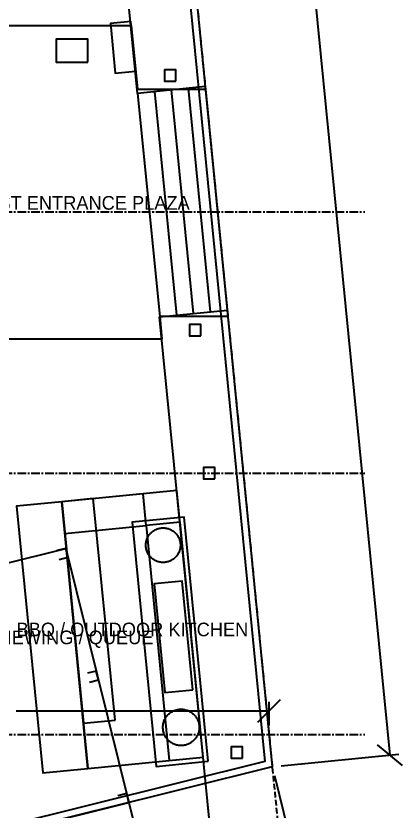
# Model space of a CAD drawing. Header units: millimetres. Extents: x -74219 to 26724, y -11313 to 45223.
# Drawn here: x 7813 to 16319, y 2413 to 19915 of the extents above; entities that cross this region are included whole.
import ezdxf
from ezdxf.enums import TextEntityAlignment as Align

# ---------------------------------------------------------------- set-up
doc = ezdxf.new("R2010")
doc.units = ezdxf.units.MM
doc.linetypes.add('CENTER', pattern=[5.08, 3.175, -0.635, 0.635, -0.635])
doc.linetypes.add('DASHDOT', pattern=[3.556, 2.54, -0.508, 0, -0.508])
for name, color, linetype in [('SMK-CONTEXT', 8, 'CONTINUOUS'), ('SMK-DIMS', 7, 'CONTINUOUS'), ('SMK-EXIST', 30, 'CONTINUOUS'), ('SMK-GRID', 8, 'CENTER'), ('SMK-L-BBQ', 30, 'Continuous'), ('SMK-L-ROOF', 34, 'Continuous'), ('SMK-L-SERV', 4, 'Continuous'), ('SMK-L-TEXT', 7, 'Continuous'), ('SMK-L-ZONES', 8, 'Continuous'), ('SMK-LOT', 1, 'DASHDOT'), ('SMK-STEPS', 30, 'CONTINUOUS'), ('SMK-ZONE', 3, 'CONTINUOUS')]:
    doc.layers.add(name, color=color, linetype=linetype)
doc.styles.add('OpenSansCondensed-Light', font='OpenSansCondensed-Light.ttf')
doc.dimstyles.new('SMK200', dxfattribs={"dimtxt": 450, "dimasz": 300, "dimexe": 200, "dimexo": 200, "dimgap": 100, "dimtad": 1, "dimdec": 0, "dimtsz": 250, "dimcen": 2.5, "dimazin": 3, "dimtfac": 1, "dimtmove": 0, "dimatfit": 3})

# ---------------------------------------------------------------- blocks, each defined once
blk = doc.blocks.new('_OBLIQUE')
at = {"color": 0, "linetype": 'BYBLOCK'}
blk.add_line((-0.5, -0.5), (0.5, 0.5), dxfattribs=at)
blk = doc.blocks.new('*D12')
for p, q in [((0, 4300), (0, 4820)), ((13389, 4300), (13389, 4820)), ((0, 4620), (5569.5, 4620)), ((7819.5, 4620), (13389, 4620))]:
    blk.add_line(p, q)
at = {"layer": 'Defpoints'}
for p in [(0, 4620), (0, 4100), (13389, 4100)]:
    blk.add_point(p, dxfattribs=at)
at = {"layer": 'SMK-DIMS', "xscale": 500, "yscale": 500}
for p in [(0, 4620), (13389, 4620)]:
    blk.add_blockref('_OBLIQUE', p, dxfattribs=at)
at = {"layer": 'SMK-DIMS', "insert": (6694.5, 4620), "char_height": 450, "attachment_point": 5, "style": 'OpenSansCondensed-Light'}
blk.add_mtext('13389', dxfattribs=at)
blk = doc.blocks.new('*D14')
for p, q in [((9855, 41985), (12443, 42240)), ((12244, 42220), (14035, 24052)), ((14255, 21813), (16046, 3644)), ((13658, 3409), (16245, 3664))]:
    blk.add_line(p, q)
at = {"layer": 'Defpoints'}
for p in [(12244, 42220), (9656, 41965), (13459, 3389)]:
    blk.add_point(p, dxfattribs=at)
at = {"layer": 'SMK-DIMS', "xscale": 500, "yscale": 500, "rotation": -84.37057896927848}
for p in [(12244, 42220), (16046, 3644)]:
    blk.add_blockref('_OBLIQUE', p, dxfattribs=at)
at = {"layer": 'SMK-DIMS', "insert": (14145, 22932), "char_height": 450, "attachment_point": 5, "rotation": 275.6294, "style": 'OpenSansCondensed-Light'}
blk.add_mtext('38763', dxfattribs=at)
blk = doc.blocks.new('*D15')
for p, q in [((13507, 3195), (13869, 1739)), ((8099, 510), (13821, 1934)), ((195, -1456), (5916, -33)), ((-119, -194), (243, -1650))]:
    blk.add_line(p, q)
at = {"layer": 'Defpoints'}
for p in [(13459, 3389), (-168, 0), (195, -1456)]:
    blk.add_point(p, dxfattribs=at)
at = {"layer": 'SMK-DIMS', "xscale": 500, "yscale": 500, "rotation": 13.967659105858573}
for p in [(13821, 1934), (195, -1456)]:
    blk.add_blockref('_OBLIQUE', p, dxfattribs=at)
at = {"layer": 'SMK-DIMS', "insert": (7008, 239), "char_height": 450, "attachment_point": 5, "rotation": 13.9677, "style": 'OpenSansCondensed-Light'}
blk.add_mtext('14041', dxfattribs=at)

msp = doc.modelspace()

# ---------------------------------------------------------------- linework, layer by layer
at = {"layer": 'SMK-CONTEXT'}
msp.add_lwpolyline([(-1343.8, -292.6), (10301.4, 2603.9), (11691.7, -2985.7), (46.5, -5882.3)], dxfattribs=at)
at = {"layer": 'SMK-EXIST'}
for points in [[(11991.6, 18357.5), (10494.1, 18209.8), (8708.1, 36317.6), (8685, 36527.8), (10199.9, 36470.3)], [(13576.5, 2170.8), (12110.4, 1814.2), (10975.2, 13293.1), (12471.5, 13441.4)], [(3088.5, 6745.4), (8911.1, 8193.6), (10301.4, 2603.9), (4478.8, 1155.7)], [(8765.2, 7951.3), (8959.3, 7999.5), (8911.1, 8193.6), (8717, 8145.4)], [(9436.3, 5253.5), (9630.4, 5301.7), (9582.1, 5495.8), (9388, 5447.6)], [(10107.3, 2555.7), (10301.4, 2603.9), (10253.1, 2798), (10059, 2749.8)]]:
    msp.add_lwpolyline(points, dxfattribs=at)
at = {"layer": 'SMK-GRID', "ltscale": 60}
for p, q in [((-14100, 15600), (15500, 15600)), ((-14100, 9850), (15500, 9850)), ((-14100, 4100), (15500, 4100))]:
    msp.add_line(p, q, dxfattribs=at)
at = {"layer": 'SMK-L-BBQ'}
for points in [[(10681.4, 8701.4), (10612.7, 9398), (8821.4, 9221.4), (8890, 8524.8)], [(9998.6, 4413.7), (9518, 9290.1), (8821.4, 9221.4), (9302, 4345)], [(11937.8, 3600), (11427.7, 8774.9), (10681.4, 8701.4), (11191.4, 3526.4)], [(11435.9, 8266), (11435.4, 8247.3), (11434, 8228.7), (11431.7, 8210.2), (11428.6, 8191.9), (11424.5, 8173.7), (11419.5, 8155.7), (11413.6, 8138), (11406.9, 8120.6), (11399.4, 8103.5), (11391, 8086.9), (11381.8, 8070.6), (11371.8, 8054.9), (11361.1, 8039.6), (11349.6, 8024.9), (11337.4, 8010.8), (11324.6, 7997.3), (11311.1, 7984.4), (11296.9, 7972.2), (11282.2, 7960.8), (11267, 7950), (11251.2, 7940.1), (11235, 7930.9), (11218.3, 7922.5), (11201.3, 7914.9), (11183.9, 7908.2), (11166.2, 7902.4), (11148.2, 7897.4), (11130, 7893.3), (11111.6, 7890.1), (11093.1, 7887.8), (11074.5, 7886.4), (11055.9, 7886), (11037.2, 7886.4), (11018.6, 7887.8), (11000.1, 7890.1), (10981.7, 7893.3), (10963.5, 7897.4), (10945.6, 7902.4), (10927.8, 7908.2), (10910.4, 7914.9), (10893.4, 7922.5), (10876.7, 7930.9), (10860.5, 7940.1), (10844.7, 7950), (10829.5, 7960.8), (10814.8, 7972.2), (10800.7, 7984.4), (10787.2, 7997.3), (10774.3, 8010.8), (10762.1, 8024.9), (10750.6, 8039.6), (10739.9, 8054.9), (10729.9, 8070.6), (10720.7, 8086.9), (10712.3, 8103.5), (10704.8, 8120.6), (10698.1, 8138), (10692.2, 8155.7), (10687.3, 8173.7), (10683.2, 8191.9), (10680, 8210.2), (10677.7, 8228.7), (10676.3, 8247.3), (10675.9, 8266), (10676.3, 8284.6), (10677.7, 8303.2), (10680, 8321.7), (10683.2, 8340.1), (10687.3, 8358.3), (10692.2, 8376.3), (10698.1, 8394), (10704.8, 8411.4), (10712.3, 8428.5), (10720.7, 8445.1), (10729.9, 8461.3), (10739.9, 8477.1), (10750.6, 8492.4), (10762.1, 8507.1), (10774.3, 8521.2), (10787.2, 8534.7), (10800.7, 8547.5), (10814.8, 8559.7), (10829.5, 8571.2), (10844.7, 8581.9), (10860.5, 8591.9), (10876.7, 8601.1), (10893.4, 8609.5), (10910.4, 8617.1), (10927.8, 8623.8), (10945.6, 8629.6), (10963.5, 8634.6), (10981.7, 8638.7), (11000.1, 8641.9), (11018.6, 8644.2), (11037.2, 8645.5), (11055.9, 8646), (11074.5, 8645.5), (11093.1, 8644.2), (11111.6, 8641.9), (11130, 8638.7), (11148.2, 8634.6), (11166.2, 8629.6), (11183.9, 8623.8), (11201.3, 8617.1), (11218.3, 8609.5), (11235, 8601.1), (11251.2, 8591.9), (11267, 8581.9), (11282.2, 8571.2), (11296.9, 8559.7), (11311.1, 8547.5), (11324.6, 8534.7), (11337.4, 8521.2), (11349.6, 8507.1), (11361.1, 8492.4), (11371.8, 8477.1), (11381.8, 8461.3), (11391, 8445.1), (11399.4, 8428.5), (11406.9, 8411.4), (11413.6, 8394), (11419.5, 8376.3), (11424.5, 8358.3), (11428.6, 8340.1), (11431.7, 8321.7), (11434, 8303.2), (11435.4, 8284.6)], [(11711.1, 5084.9), (11475.6, 7473.3), (10858.6, 7412.5), (11094.1, 5024.1)], [(11851.2, 4255.4), (11850.7, 4235.8), (11849.3, 4216.2), (11846.9, 4196.7), (11843.5, 4177.4), (11839.2, 4158.2), (11834, 4139.3), (11827.8, 4120.7), (11820.7, 4102.4), (11812.8, 4084.4), (11803.9, 4066.9), (11794.3, 4049.8), (11783.8, 4033.2), (11772.5, 4017.1), (11760.4, 4001.7), (11747.6, 3986.8), (11734, 3972.6), (11719.8, 3959), (11704.9, 3946.2), (11689.5, 3934.1), (11673.4, 3922.8), (11656.8, 3912.3), (11639.7, 3902.7), (11622.2, 3893.8), (11604.3, 3885.9), (11585.9, 3878.8), (11567.3, 3872.6), (11548.4, 3867.4), (11529.2, 3863.1), (11509.9, 3859.8), (11490.4, 3857.4), (11470.8, 3855.9), (11451.2, 3855.4), (11431.6, 3855.9), (11412, 3857.4), (11392.5, 3859.8), (11373.1, 3863.1), (11354, 3867.4), (11335.1, 3872.6), (11316.4, 3878.8), (11298.1, 3885.9), (11280.2, 3893.8), (11262.6, 3902.7), (11245.5, 3912.3), (11229, 3922.8), (11212.9, 3934.1), (11197.4, 3946.2), (11182.6, 3959), (11168.3, 3972.6), (11154.8, 3986.8), (11142, 4001.7), (11129.9, 4017.1), (11118.6, 4033.2), (11108.1, 4049.8), (11098.4, 4066.9), (11089.6, 4084.4), (11081.6, 4102.4), (11074.6, 4120.7), (11068.4, 4139.3), (11063.2, 4158.2), (11058.9, 4177.4), (11055.5, 4196.7), (11053.1, 4216.2), (11051.7, 4235.8), (11051.2, 4255.4), (11051.7, 4275.1), (11053.1, 4294.6), (11055.5, 4314.1), (11058.9, 4333.5), (11063.2, 4352.6), (11068.4, 4371.5), (11074.6, 4390.2), (11081.6, 4408.5), (11089.6, 4426.4), (11098.4, 4444), (11108.1, 4461.1), (11118.6, 4477.7), (11129.9, 4493.7), (11142, 4509.2), (11154.8, 4524), (11168.3, 4538.3), (11182.6, 4551.8), (11197.4, 4564.6), (11212.9, 4576.7), (11229, 4588), (11245.5, 4598.5), (11262.6, 4608.2), (11280.2, 4617), (11298.1, 4625), (11316.4, 4632), (11335.1, 4638.2), (11354, 4643.4), (11373.1, 4647.7), (11392.5, 4651.1), (11412, 4653.5), (11431.6, 4654.9), (11451.2, 4655.4), (11470.8, 4654.9), (11490.4, 4653.5), (11509.9, 4651.1), (11529.2, 4647.7), (11548.4, 4643.4), (11567.3, 4638.2), (11585.9, 4632), (11604.3, 4625), (11622.2, 4617), (11639.7, 4608.2), (11656.8, 4598.5), (11673.4, 4588), (11689.5, 4576.7), (11704.9, 4564.6), (11719.8, 4551.8), (11734, 4538.3), (11747.6, 4524), (11760.4, 4509.2), (11772.5, 4493.7), (11783.8, 4477.7), (11794.3, 4461.1), (11803.9, 4444), (11812.8, 4426.4), (11820.7, 4408.5), (11827.8, 4390.2), (11834, 4371.5), (11839.2, 4352.6), (11843.5, 4333.5), (11846.9, 4314.1), (11849.3, 4294.6), (11850.7, 4275.1)]]:
    msp.add_lwpolyline(points, close=True, dxfattribs=at)
at = {"layer": 'SMK-L-ROOF'}
for points in [[(10065.1, 36287.2), (13296.6, 3503.5), (-185.9, 150), (-7100, 150), (-7100, 3950), (150, 3950), (150, 36935.8)], [(11334.3, 18475), (11334.3, 18725), (11084.3, 18725), (11084.3, 18475)], [(11886.3, 12875), (11886.3, 13125), (11636.3, 13125), (11636.3, 12875)], [(12196.8, 9725), (12196.8, 9975), (11946.8, 9975), (11946.8, 9725)], [(12047.1, 3510.3), (11517.4, 8884.2), (10373, 8771.4), (10902.7, 3397.5)], [(12803, 3575), (12803, 3825), (12553, 3825), (12553, 3575)]]:
    msp.add_lwpolyline(points, close=True, dxfattribs=at)
at = {"layer": 'SMK-L-SERV'}
for points in [[(10449.4, 18700), (10341.5, 19794.7), (9893.7, 19750.6), (10001.6, 18655.9)], [(9400, 18900), (9400, 19400), (8700, 19400), (8700, 18900)]]:
    msp.add_lwpolyline(points, close=True, dxfattribs=at)
at = {"layer": 'SMK-L-ZONES'}
for points in [[(10981.7, 13300), (11031, 12800), (6300, 12800), (6300, 19700), (10350.9, 19700), (10488.9, 18300), (11988.9, 18300), (12481.7, 13300)], [(11937.8, 3600), (11359.1, 9471.5), (8821.4, 9221.4), (9400.1, 3349.9)], [(9400.1, 3349.9), (8821.4, 9221.4), (7826.2, 9123.3), (8404.9, 3251.8)]]:
    msp.add_lwpolyline(points, close=True, dxfattribs=at)
at = {"layer": 'SMK-LOT', "ltscale": 50}
msp.add_lwpolyline([(-74219, 45222.9), (9656.2, 41965.1), (14057.3, -2684.6), (118.1, -6151.6), (-2408.5, -1837), (-5432.8, -1692.1), (-9138.8, -3360.4)], dxfattribs=at)
at = {"layer": 'SMK-STEPS'}
for points in [[(10988.1, 13294.8), (10502.4, 18214.2)], [(11357.9, 13331.3), (10872.2, 18250.8)], [(11727.6, 13367.8), (11242, 18287.3)], [(12097.4, 13404.3), (11611.7, 18323.8)]]:
    msp.add_lwpolyline(points, dxfattribs=at)
at = {"layer": 'SMK-ZONE'}
msp.add_lwpolyline([(0, 42340.2), (9656.2, 41965.1), (13458.6, 3389.2), (-167.5, 0), (-7250, 0), (-7250, 4100), (0, 4100)], close=True, dxfattribs=at)

# ---------------------------------------------------------------- texts
at = {"layer": 'SMK-L-TEXT'}
for s, p in [('EAST ENTRANCE PLAZA', (9267.6, 15800)), ('BBQ / OUTDOOR KITCHEN', (10379.6, 6410.7)), ('BBQ VIEWING / QUEUE', (8613.2, 6236.6))]:
    msp.add_text(s, height=300, dxfattribs=at).set_placement(p, align=Align.MIDDLE_CENTER)

# ---------------------------------------------------------------- dimensions: what is measured, and where the dimension line sits
at = {"layer": 'SMK-DIMS'}
for base, p1, angle, picture, middle in [((12243.7, 42220.1), (9656.2, 41965.1), 275.62942, '*D14', (14144.9, 22932.2)), ((194.6, -1455.6), (-167.5, 0), 13.96766, '*D15', (7007.6, 239))]:
    dim = msp.add_linear_dim(base=base, p1=p1, p2=(13458.6, 3389.2), angle=angle, dimstyle='SMK200', dxfattribs=at)
    dim.commit()
    dim.dimension.update_dxf_attribs({"geometry": picture, "text_midpoint": middle})
dim = msp.add_linear_dim(base=(0, 4620), p1=(0, 4100), p2=(13389, 4100), dimstyle='SMK200', dxfattribs=at)
dim.commit()
dim.dimension.update_dxf_attribs({"geometry": '*D12', "text_midpoint": (6694.5, 4620)})

doc.saveas('drawing.dxf')
